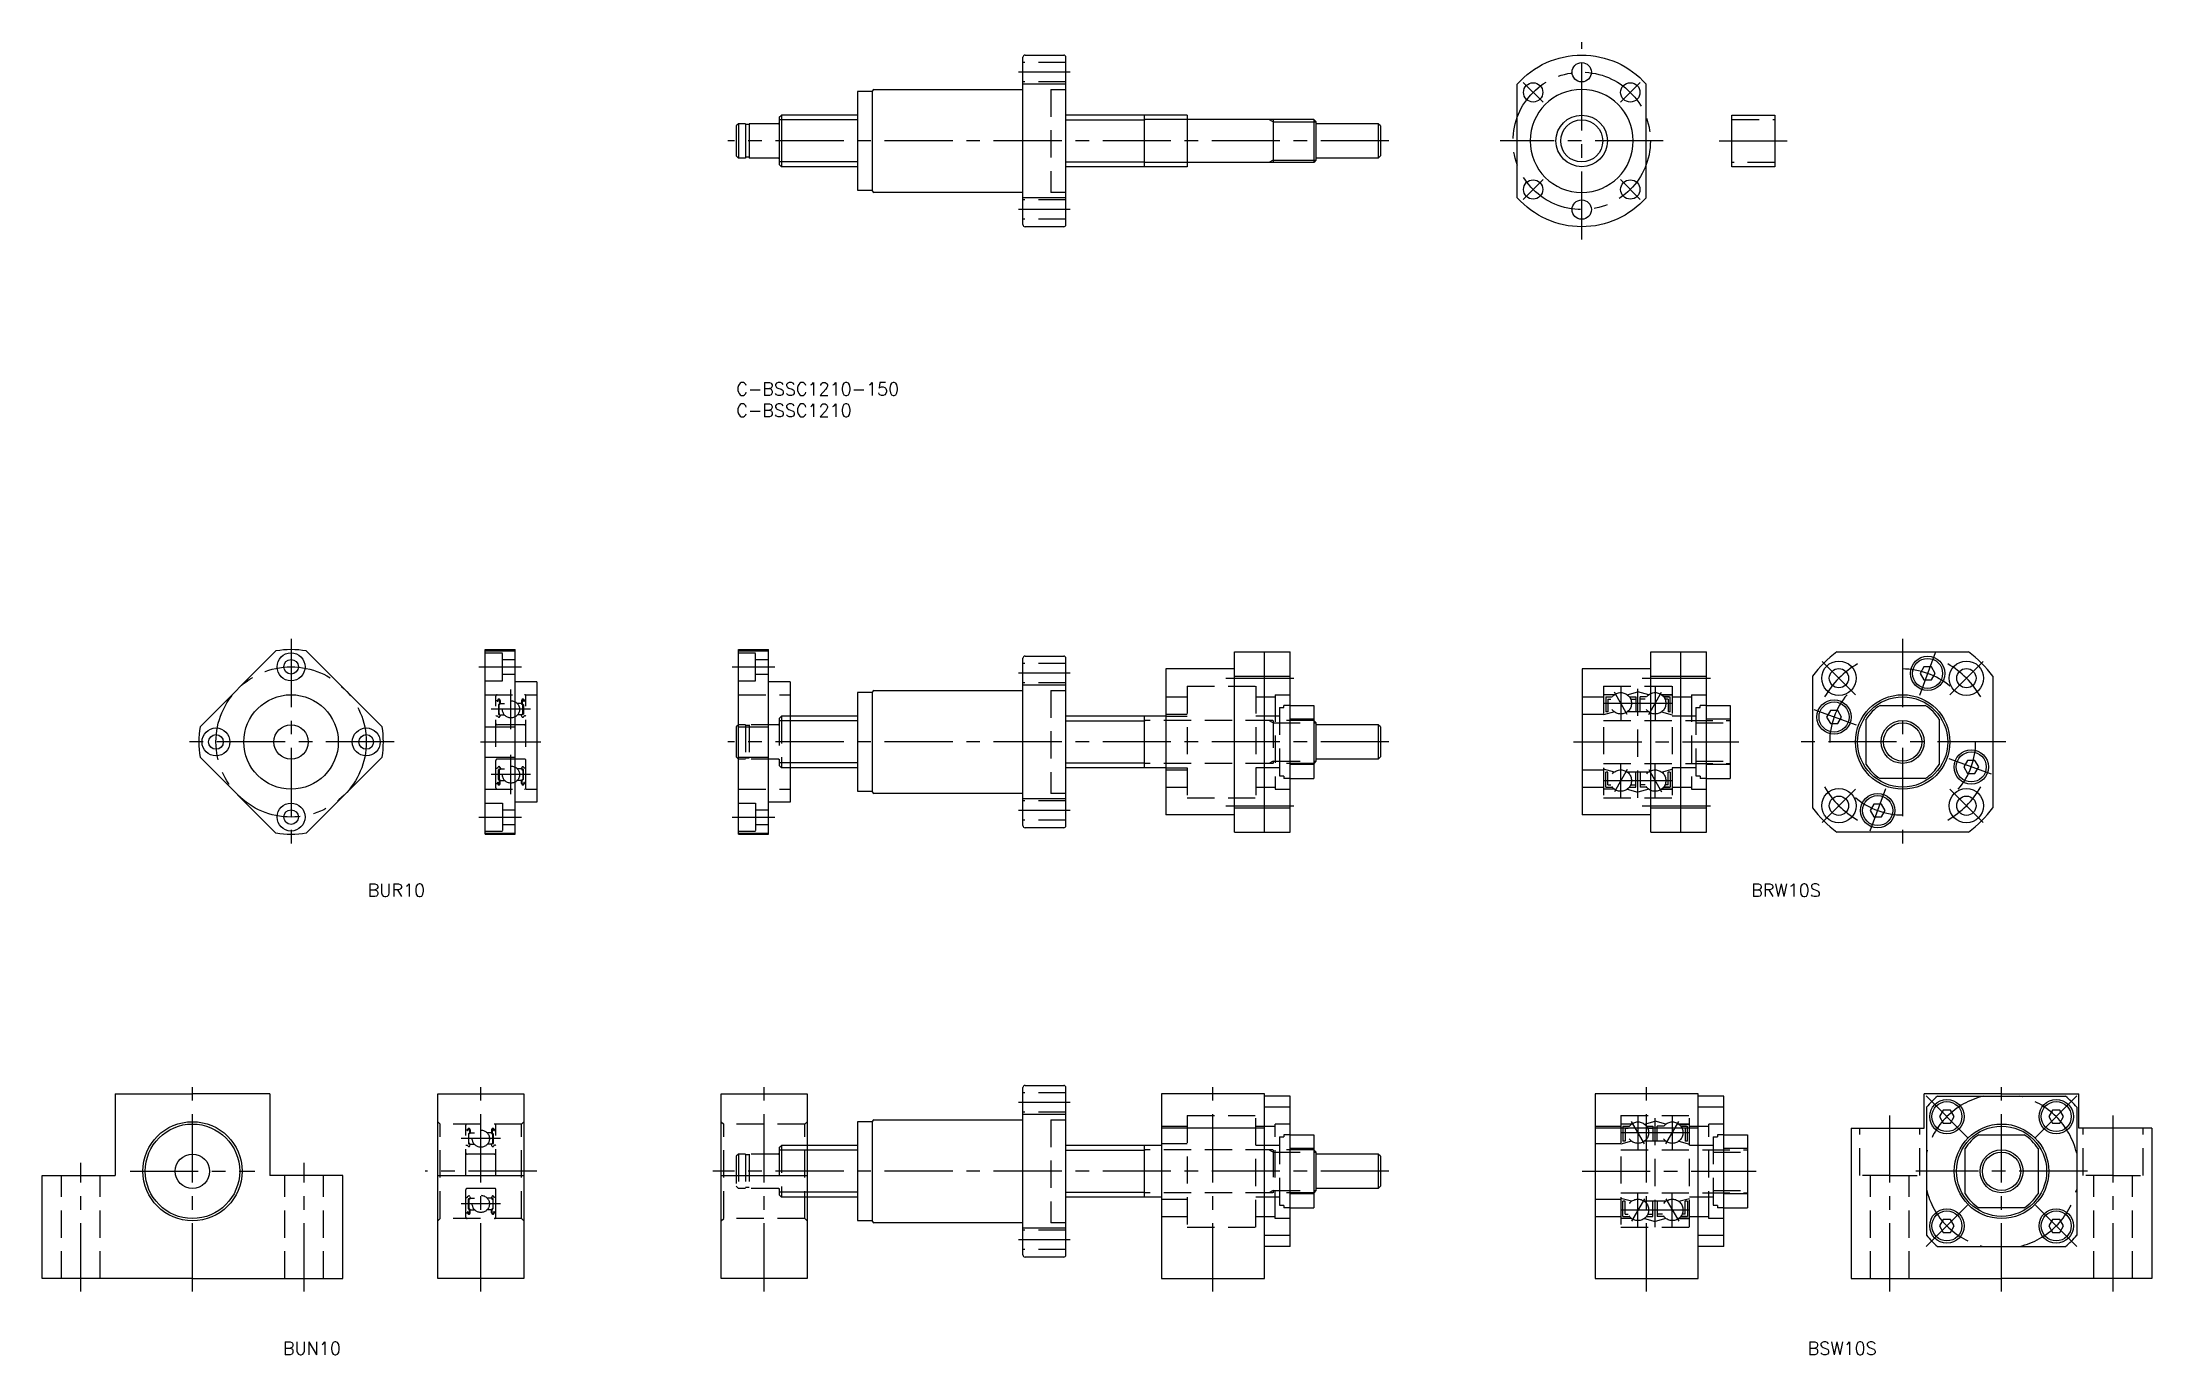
# Model space of a CAD drawing. Extents: x -162 to 330, y -226 to 79.
import ezdxf

# ---------------------------------------------------------------- set-up
doc = ezdxf.new("R2010")
doc.units = 0
doc.header["$LTSCALE"] = 0.5
for name, pattern in [('CENTER', [50.8, 31.75, -6.35, 6.35, -6.35]), ('DASHED', [19.05, 12.7, -6.35]), ('PHANTOM', [63.5, 31.75, -6.35, 6.35, -6.35, 6.35, -6.35])]:
    doc.linetypes.add(name, pattern=pattern)
doc.layers.get('0').update_dxf_attribs({"linetype": 'CONTINUOUS'})
doc.layers.add('CENTER', color=1, linetype='CENTER')
doc.styles.get("Standard").update_dxf_attribs({"font": 'txt.shx', "height": 3, "bigfont": 'bigfont.shx'})

# ---------------------------------------------------------------- blocks, each defined once
blk = doc.blocks.new('*U31')
at = {"color": 7, "linetype": 'CONTINUOUS'}
blk.add_text('C-BSSC1210-150', height=3, dxfattribs=at).set_placement((0, -3))
blk = doc.blocks.new('*U32')
at = {"color": 7, "linetype": 'CONTINUOUS'}
blk.add_text('C-BSSC1210', height=3, dxfattribs=at).set_placement((0, -8))
blk = doc.blocks.new('*U33')
at = {"color": 7, "linetype": 'CONTINUOUS'}
blk.add_text('BUR10', height=3, dxfattribs=at).set_placement((-85.85, -119.76))
blk = doc.blocks.new('*U34')
at = {"color": 7, "linetype": 'CONTINUOUS'}
blk.add_text('BUN10', height=3, dxfattribs=at).set_placement((-105.59, -226.49))
blk = doc.blocks.new('*U35')
at = {"color": 7, "linetype": 'CONTINUOUS'}
blk.add_text('BRW10S', height=3, dxfattribs=at).set_placement((236.38, -119.76))
blk = doc.blocks.new('*U36')
at = {"color": 7, "linetype": 'CONTINUOUS'}
blk.add_text('BSW10S', height=3, dxfattribs=at).set_placement((249.53, -226.49))

msp = doc.modelspace()

# ---------------------------------------------------------------- linework, layer by layer
at = {"color": 7, "linetype": 'CONTINUOUS'}
for p, q in [((66.75, 36.77), (66.75, 75.77)), ((67.25, 76.27), (76.25, 76.27)), ((76.75, 36.77), (76.75, 75.77)), ((76.75, 69.5), (66.75, 69.5)), ((181.9, 43.04), (181.9, 69.5)), ((211.9, 43.04), (211.9, 69.5)), ((31.75, 67.77), (28.25, 67.77)), ((28.25, 67.77), (28.25, 44.77)), ((31.75, 44.57), (31.75, 67.97)), ((32.05, 68.27), (66.75, 68.27)), ((0.5, 60.27), (0, 59.77)), ((0, 59.77), (0, 52.77)), ((0.5, 60.27), (0.5, 52.27)), ((2.1, 60.27), (0.5, 60.27)), ((2.1, 60.27), (2.1, 52.27)), ((3, 60.07), (2.1, 60.07)), ((3, 60.27), (3, 52.27)), ((9.8, 60.27), (3, 60.27)), ((10, 61.77), (10.5, 62.27)), ((10, 61.77), (10, 50.77)), ((10.5, 62.27), (10.5, 50.27)), ((28.25, 62.27), (10.5, 62.27)), ((95, 62.27), (76.75, 62.27)), ((95, 62.27), (95, 50.27)), ((134.5, 61.27), (95.2, 61.27)), ((125, 61.27), (125, 51.27)), ((134.5, 61.27), (134.5, 51.27)), ((135, 60.77), (134.5, 61.27)), ((135, 60.77), (135, 51.77)), ((149.5, 60.27), (135, 60.27)), ((149.5, 60.27), (149.5, 52.27)), ((150, 59.77), (149.5, 60.27)), ((150, 59.77), (150, 52.77)), ((231.9, 50.27), (231.9, 62.27)), ((231.9, 62.27), (241.9, 62.27)), ((241.9, 62.27), (241.9, 50.27)), ((0.5, 52.27), (0, 52.77)), ((2.1, 52.27), (0.5, 52.27)), ((3, 52.47), (2.1, 52.47)), ((9.8, 52.27), (3, 52.27)), ((10, 50.77), (10.5, 50.27)), ((28.25, 50.27), (10.5, 50.27)), ((95, 50.27), (76.75, 50.27)), ((134.5, 51.27), (95.2, 51.27)), ((135, 51.77), (134.5, 51.27)), ((149.5, 52.27), (135, 52.27)), ((150, 52.77), (149.5, 52.27)), ((241.9, 50.27), (231.9, 50.27)), ((28.25, 44.77), (31.75, 44.77)), ((66.75, 44.27), (32.05, 44.27)), ((76.75, 43.04), (66.75, 43.04)), ((76.25, 36.27), (67.25, 36.27)), ((-124.9, -80.19), (-107.24, -62.53)), ((-82.49, -80.19), (-100.16, -62.53)), ((-58.5, -105.23), (-58.5, -62.23)), ((-58.5, -62.23), (-51.5, -62.23)), ((-58.5, -62.53), (-51.5, -62.53)), ((-51.5, -105.23), (-51.5, -62.23)), ((0.5, -105.23), (0.5, -62.23)), ((0.5, -62.23), (7.5, -62.23)), ((0.5, -62.53), (7.5, -62.53)), ((7.5, -105.23), (7.5, -62.23)), ((67.25, -63.73), (76.25, -63.73)), ((116, -104.73), (116, -62.73)), ((116, -62.73), (129, -62.73)), ((123, -104.73), (123, -62.73)), ((129, -104.73), (129, -62.73)), ((213, -104.73), (213, -62.73)), ((213, -62.73), (226, -62.73)), ((220, -104.73), (220, -62.73)), ((226, -104.73), (226, -62.73)), ((256.32, -62.73), (286.98, -62.73)), ((66.75, -103.23), (66.75, -64.23)), ((76.75, -103.23), (76.75, -64.23)), ((116, -66.73), (100, -66.73)), ((100, -66.73), (100, -100.73)), ((116, -68.4), (129, -68.4)), ((213, -66.73), (197, -66.73)), ((197, -66.73), (197, -100.73)), ((213, -68.4), (226, -68.4)), ((250.65, -68.4), (250.65, -99.06)), ((292.65, -68.4), (292.65, -99.06)), ((-46.5, -69.73), (-51.5, -69.73)), ((-46.5, -69.73), (-46.5, -97.73)), ((12.5, -69.73), (7.5, -69.73)), ((12.5, -69.73), (12.5, -97.73)), ((31.75, -72.23), (28.25, -72.23)), ((28.25, -72.23), (28.25, -95.23)), ((31.75, -95.43), (31.75, -72.03)), ((32.05, -71.73), (66.75, -71.73)), ((76.75, -70.5), (66.75, -70.5)), ((28.25, -77.73), (12.5, -77.73)), ((100, -77.73), (76.75, -77.73)), ((95, -77.73), (95, -89.73)), ((129, -75.23), (134.5, -75.23)), ((134.5, -78.46), (129, -78.46)), ((134.5, -75.23), (134.5, -92.23)), ((226, -75.23), (231.5, -75.23)), ((231.5, -78.46), (226, -78.46)), ((231.5, -75.23), (231.5, -92.23)), ((263.15, -89), (263.15, -78.46)), ((266.38, -75.23), (276.92, -75.23)), ((280.15, -78.46), (280.15, -89)), ((-58.5, -80.19), (-51.5, -80.19)), ((0.5, -79.73), (0, -80.23)), ((0, -80.23), (0, -87.23)), ((0.5, -80.19), (7.5, -80.19)), ((135, -79.23), (134.5, -78.73)), ((135, -79.23), (135, -88.23)), ((149.5, -79.73), (135, -79.73)), ((149.5, -79.73), (149.5, -87.73)), ((150, -80.23), (149.5, -79.73)), ((150, -80.23), (150, -87.23)), ((-107.24, -104.94), (-124.9, -87.27)), ((-100.16, -104.94), (-82.49, -87.27)), ((-58.5, -87.27), (-51.5, -87.27)), ((0.5, -87.73), (0, -87.23)), ((0.5, -87.27), (7.5, -87.27)), ((135, -88.23), (134.5, -88.73)), ((149.5, -87.73), (135, -87.73)), ((150, -87.23), (149.5, -87.73)), ((28.25, -89.73), (12.5, -89.73)), ((100, -89.73), (76.75, -89.73)), ((134.5, -89), (129, -89)), ((129, -92.23), (134.5, -92.23)), ((231.5, -89), (226, -89)), ((226, -92.23), (231.5, -92.23)), ((276.92, -92.23), (266.38, -92.23)), ((-46.5, -97.73), (-51.5, -97.73)), ((12.5, -97.73), (7.5, -97.73)), ((28.25, -95.23), (31.75, -95.23)), ((66.75, -95.73), (32.05, -95.73)), ((76.75, -96.96), (66.75, -96.96)), ((116, -100.73), (100, -100.73)), ((116, -99.06), (129, -99.06)), ((213, -100.73), (197, -100.73)), ((213, -99.06), (226, -99.06)), ((-58.5, -104.94), (-51.5, -104.94)), ((-58.5, -105.23), (-51.5, -105.23)), ((0.5, -104.94), (7.5, -104.94)), ((0.5, -105.23), (7.5, -105.23)), ((76.25, -103.73), (67.25, -103.73)), ((116, -104.73), (129, -104.73)), ((213, -104.73), (226, -104.73)), ((286.98, -104.73), (256.32, -104.73)), ((-144.67, -165.73), (-126.67, -165.73)), ((-144.67, -165.73), (-144.67, -184.73)), ((-108.67, -165.73), (-126.67, -165.73)), ((-108.67, -165.73), (-108.67, -184.73)), ((-69.5, -208.73), (-69.5, -165.73)), ((-69.5, -165.73), (-49.5, -165.73)), ((-49.5, -165.73), (-49.5, -208.73)), ((-3.5, -208.73), (-3.5, -165.73)), ((-3.5, -165.73), (16.5, -165.73)), ((16.5, -165.73), (16.5, -208.73)), ((66.75, -203.23), (66.75, -164.23)), ((67.25, -163.73), (76.25, -163.73)), ((76.75, -203.23), (76.75, -164.23)), ((99, -165.73), (99, -208.73)), ((123, -165.73), (99, -165.73)), ((123, -208.73), (123, -165.73)), ((129, -166.23), (123, -166.23)), ((129, -201.23), (129, -166.23)), ((200, -165.73), (200, -208.73)), ((224, -165.73), (200, -165.73)), ((224, -208.73), (224, -165.73)), ((230, -166.23), (224, -166.23)), ((230, -201.23), (230, -166.23)), ((294.68, -165.73), (276.68, -165.73)), ((276.68, -173.73), (276.68, -165.73)), ((279.75, -166.23), (309.6, -166.23)), ((294.68, -165.73), (312.68, -165.73)), ((312.68, -173.73), (312.68, -165.73)), ((32.05, -171.73), (66.75, -171.73)), ((76.75, -170.5), (66.75, -170.5)), ((129, -168.81), (123, -168.81)), ((230, -168.81), (224, -168.81)), ((277.18, -168.81), (277.18, -198.66)), ((312.18, -168.81), (312.18, -198.66)), ((31.75, -172.23), (28.25, -172.23)), ((28.25, -172.23), (28.25, -195.23)), ((31.75, -195.43), (31.75, -172.03)), ((123, -173.73), (99, -173.73)), ((129, -175.23), (134.5, -175.23)), ((134.5, -175.23), (134.5, -192.23)), ((224, -173.73), (200, -173.73)), ((230, -175.23), (235.5, -175.23)), ((235.5, -175.23), (235.5, -192.23)), ((259.68, -173.73), (259.68, -208.73)), ((259.68, -173.73), (276.68, -173.73)), ((289.41, -175.23), (299.95, -175.23)), ((329.68, -173.73), (312.68, -173.73)), ((329.68, -173.73), (329.68, -208.73)), ((28.25, -177.73), (16.5, -177.73)), ((99, -177.73), (76.75, -177.73)), ((95, -177.73), (95, -189.73)), ((134.5, -178.46), (129, -178.46)), ((135, -179.23), (134.5, -178.73)), ((135, -179.23), (135, -188.23)), ((149.5, -179.73), (135, -179.73)), ((149.5, -179.73), (149.5, -187.73)), ((150, -180.23), (149.5, -179.73)), ((150, -180.23), (150, -187.23)), ((235.5, -178.46), (230, -178.46)), ((286.18, -189), (286.18, -178.46)), ((303.18, -178.46), (303.18, -189)), ((-161.67, -208.73), (-161.67, -184.73)), ((-91.67, -208.73), (-91.67, -184.73)), ((-69.5, -184.73), (-49.5, -184.73)), ((-3.5, -184.73), (16.5, -184.73)), ((28.25, -189.73), (16.5, -189.73)), ((99, -189.73), (76.75, -189.73)), ((134.5, -189), (129, -189)), ((135, -188.23), (134.5, -188.73)), ((149.5, -187.73), (135, -187.73)), ((150, -187.23), (149.5, -187.73)), ((235.5, -189), (230, -189)), ((28.25, -195.23), (31.75, -195.23)), ((66.75, -195.73), (32.05, -195.73)), ((129, -192.23), (134.5, -192.23)), ((230, -192.23), (235.5, -192.23)), ((299.95, -192.23), (289.41, -192.23)), ((76.75, -196.96), (66.75, -196.96)), ((129, -198.66), (123, -198.66)), ((129, -201.23), (123, -201.23)), ((230, -198.66), (224, -198.66)), ((230, -201.23), (224, -201.23)), ((279.75, -201.23), (309.6, -201.23)), ((76.25, -203.73), (67.25, -203.73)), ((-126.67, -208.73), (-161.67, -208.73)), ((-126.67, -208.73), (-91.67, -208.73)), ((-49.5, -208.73), (-69.5, -208.73)), ((16.5, -208.73), (-3.5, -208.73)), ((99, -208.73), (123, -208.73)), ((200, -208.73), (224, -208.73)), ((259.68, -208.73), (294.68, -208.73)), ((329.68, -208.73), (294.68, -208.73))]:
    msp.add_line(p, q, dxfattribs=at)
at = {"color": 3, "linetype": 'DASHED'}
for p, q in [((76.75, 74.52), (66.75, 74.52)), ((76.75, 70.02), (66.75, 70.02)), ((73.25, 68.27), (73.25, 44.27)), ((73.25, 68.27), (76.75, 68.27)), ((231.9, 61.27), (241.9, 61.27)), ((241.9, 51.27), (231.9, 51.27)), ((76.75, 44.27), (73.25, 44.27)), ((76.75, 42.52), (66.75, 42.52)), ((76.75, 38.02), (66.75, 38.02)), ((-58.5, -62.98), (-54.5, -62.98)), ((-54.5, -69.48), (-54.5, -62.98)), ((0.5, -62.98), (4.5, -62.98)), ((4.5, -69.48), (4.5, -62.98)), ((-54.5, -64.53), (-51.5, -64.53)), ((-54.5, -67.93), (-51.5, -67.93)), ((4.5, -64.53), (7.5, -64.53)), ((4.5, -67.93), (7.5, -67.93)), ((76.75, -65.48), (66.75, -65.48)), ((-58.5, -69.48), (-54.5, -69.48)), ((-58.5, -72.73), (-46.5, -72.73)), ((-56, -94.43), (-56, -73.03)), ((-49, -94.43), (-49, -73.03)), ((0.5, -69.48), (4.5, -69.48)), ((0.5, -72.73), (12.5, -72.73)), ((76.75, -69.98), (66.75, -69.98)), ((73.25, -71.73), (73.25, -95.73)), ((73.25, -71.73), (76.75, -71.73)), ((100, -73.23), (105, -73.23)), ((105, -70.73), (121, -70.73)), ((105, -70.73), (105, -96.73)), ((121, -70.73), (121, -96.73)), ((121, -73.23), (125.5, -73.23)), ((125.5, -72.73), (129, -72.73)), ((125.5, -72.73), (125.5, -94.73)), ((197, -73.23), (202, -73.23)), ((202, -70.73), (218, -70.73)), ((202, -70.73), (202, -96.73)), ((204.5, -72.73), (202, -72.73)), ((202.5, -73.23), (202.5, -76.73)), ((202.5, -73.23), (204, -73.23)), ((207.5, -72.73), (210, -72.06)), ((208, -73.23), (209.5, -73.23)), ((209.5, -73.23), (209.5, -76.73)), ((210, -96.73), (210, -70.73)), ((212.5, -72.73), (210, -72.06)), ((212, -73.23), (210.5, -73.23)), ((210.5, -76.73), (210.5, -73.23)), ((215.5, -72.73), (218, -72.73)), ((218, -72.73), (215.5, -72.73)), ((218, -72.73), (215.5, -72.73)), ((217.3, -72.73), (216, -72.73)), ((216, -73.23), (217.5, -73.23)), ((217.3, -73.23), (216, -73.23)), ((217.5, -76.73), (217.5, -73.23)), ((218, -70.73), (218, -96.73)), ((218, -73.23), (222.5, -73.23)), ((222.5, -72.73), (226, -72.73)), ((222.5, -72.73), (222.5, -94.73)), ((-56, -73.98), (-55.9, -74.08)), ((-56, -77.73), (-55.9, -77.63)), ((-55.9, -74.08), (-55.67, -74.08)), ((-55.9, -77.63), (-55.67, -77.63)), ((-55.67, -74.08), (-55.56, -73.9)), ((-55.67, -77.63), (-55.45, -77.89)), ((-55.62, -74.26), (-55.5, -74.33)), ((-55.55, -74.15), (-55.44, -73.96)), ((-55.44, -74.21), (-55.55, -74.15)), ((-55.5, -74.33), (-55.44, -74.21)), ((-55.13, -74.78), (-55.4, -75.05)), ((-55.4, -75.05), (-55.4, -77.23)), ((-55, -74.84), (-55.27, -75.1)), ((-55.27, -77.23), (-55.27, -75.1)), ((-55.07, -77.23), (-55.27, -77.23)), ((-55.27, -77.37), (-55.07, -77.37)), ((-55.13, -74.05), (-55.13, -74.78)), ((-55.07, -77.37), (-55.07, -77.23)), ((-55.07, -77.81), (-54.96, -77.53)), ((-55, -74.05), (-55, -74.84)), ((-55, -74.68), (-54.9, -74.78)), ((-54.96, -77.53), (-54.86, -77.43)), ((-54.9, -74.78), (-53.98, -74.78)), ((-54.86, -77.43), (-54.02, -77.43)), ((-50.1, -74.78), (-51.02, -74.78)), ((-50.14, -77.43), (-50.98, -77.43)), ((-50.04, -77.53), (-50.14, -77.43)), ((-50, -74.68), (-50.1, -74.78)), ((-49.93, -77.81), (-50.04, -77.53)), ((-50, -74.05), (-50, -74.84)), ((-50, -74.84), (-49.73, -75.1)), ((-49.93, -77.23), (-49.73, -77.23)), ((-49.93, -77.37), (-49.93, -77.23)), ((-49.73, -77.37), (-49.93, -77.37)), ((-49.87, -74.05), (-49.87, -74.78)), ((-49.87, -74.78), (-49.6, -75.05)), ((-49.73, -77.23), (-49.73, -75.1)), ((-49.6, -75.05), (-49.6, -77.23)), ((-49.45, -74.15), (-49.56, -73.96)), ((-49.56, -74.21), (-49.45, -74.15)), ((-49.5, -74.33), (-49.56, -74.21)), ((-49.33, -77.63), (-49.55, -77.89)), ((-49.38, -74.26), (-49.5, -74.33)), ((-49.33, -74.08), (-49.44, -73.9)), ((-49.1, -74.08), (-49.33, -74.08)), ((-49.1, -77.63), (-49.33, -77.63)), ((-49, -73.98), (-49.1, -74.08)), ((-49, -77.73), (-49.1, -77.63)), ((10, -78.23), (10.5, -77.73)), ((10, -78.23), (10, -89.23)), ((10.5, -77.73), (10.5, -89.73)), ((12.5, -77.73), (10.5, -77.73)), ((100, -77.23), (105, -77.23)), ((100, -77.73), (105, -77.73)), ((126.5, -77.73), (121, -77.73)), ((126.5, -75.73), (126.5, -91.73)), ((126.5, -75.73), (127.5, -75.73)), ((129, -75.23), (127.5, -75.23)), ((127.5, -75.73), (127.5, -75.23)), ((197, -77.23), (202, -77.23)), ((204.5, -76.73), (202, -77.4)), ((203, -76.73), (202.5, -76.73)), ((203, -73.73), (203, -76.73)), ((203, -73.73), (203.71, -73.73)), ((212.5, -76.73), (207.5, -76.73)), ((208.29, -73.73), (209.5, -73.73)), ((211.71, -73.73), (210.5, -73.73)), ((215.5, -76.73), (218, -77.4)), ((217, -73.73), (216.29, -73.73)), ((217, -73.73), (217, -76.73)), ((217.5, -76.73), (217, -76.73)), ((223.5, -77.73), (218, -77.73)), ((223.5, -75.73), (223.5, -91.73)), ((223.5, -75.73), (224.5, -75.73)), ((226, -75.23), (224.5, -75.23)), ((224.5, -75.73), (224.5, -75.23)), ((-49.3, -79.73), (-55.7, -79.73)), ((2.1, -79.73), (0.5, -79.73)), ((2.1, -79.73), (2.1, -87.73)), ((3, -79.93), (2.1, -79.93)), ((3, -79.73), (3, -87.73)), ((9.8, -79.73), (3, -79.73)), ((12.5, -78.83), (10, -78.83)), ((134.5, -78.73), (95.2, -78.73)), ((125, -79.27), (124.06, -78.73)), ((125, -78.73), (125, -88.73)), ((125, -79.27), (134.5, -79.27)), ((202, -78.73), (231.5, -78.73)), ((223.5, -79.27), (231.5, -79.27)), ((-49.3, -87.73), (-55.7, -87.73)), ((2.1, -87.73), (0.5, -87.73)), ((3, -87.53), (2.1, -87.53)), ((9.8, -87.73), (3, -87.73)), ((125, -88.19), (124.06, -88.73)), ((125, -88.19), (134.5, -88.19)), ((223.5, -88.19), (231.5, -88.19)), ((-56, -89.73), (-55.9, -89.83)), ((-55.9, -89.83), (-55.67, -89.83)), ((-55.67, -89.83), (-55.45, -89.57)), ((-55.62, -93.2), (-55.5, -93.13)), ((-55.44, -93.25), (-55.55, -93.31)), ((-55.55, -93.31), (-55.44, -93.5)), ((-55.5, -93.13), (-55.44, -93.25)), ((-55.4, -92.41), (-55.4, -90.23)), ((-55.13, -92.68), (-55.4, -92.41)), ((-55.27, -90.1), (-55.07, -90.1)), ((-55.27, -90.23), (-55.27, -92.36)), ((-55.07, -90.23), (-55.27, -90.23)), ((-55, -92.63), (-55.27, -92.36)), ((-55.13, -93.42), (-55.13, -92.68)), ((-55.07, -89.65), (-54.96, -89.94)), ((-55.07, -90.1), (-55.07, -90.23)), ((-55, -93.42), (-55, -92.63)), ((-55, -92.78), (-54.9, -92.68)), ((-54.96, -89.94), (-54.86, -90.03)), ((-54.9, -92.68), (-53.98, -92.68)), ((-54.86, -90.03), (-54.02, -90.03)), ((-50.1, -92.68), (-51.02, -92.68)), ((-50.14, -90.03), (-50.98, -90.03)), ((-50.04, -89.94), (-50.14, -90.03)), ((-50, -92.78), (-50.1, -92.68)), ((-49.93, -89.65), (-50.04, -89.94)), ((-50, -92.63), (-49.73, -92.36)), ((-50, -93.42), (-50, -92.63)), ((-49.73, -90.1), (-49.93, -90.1)), ((-49.93, -90.1), (-49.93, -90.23)), ((-49.93, -90.23), (-49.73, -90.23)), ((-49.87, -92.68), (-49.6, -92.41)), ((-49.87, -93.42), (-49.87, -92.68)), ((-49.73, -90.23), (-49.73, -92.36)), ((-49.6, -92.41), (-49.6, -90.23)), ((-49.5, -93.13), (-49.56, -93.25)), ((-49.56, -93.25), (-49.45, -93.31)), ((-49.45, -93.31), (-49.56, -93.5)), ((-49.33, -89.83), (-49.55, -89.57)), ((-49.38, -93.2), (-49.5, -93.13)), ((-49.1, -89.83), (-49.33, -89.83)), ((-49, -89.73), (-49.1, -89.83)), ((12.5, -88.63), (10, -88.63)), ((10, -89.23), (10.5, -89.73)), ((12.5, -89.73), (10.5, -89.73)), ((134.5, -88.73), (95.2, -88.73)), ((100, -89.73), (105, -89.73)), ((100, -90.23), (105, -90.23)), ((126.5, -89.73), (121, -89.73)), ((127.5, -91.73), (126.5, -91.73)), ((127.5, -91.73), (127.5, -92.23)), ((129, -92.23), (127.5, -92.23)), ((197, -90.23), (202, -90.23)), ((202, -88.73), (231.5, -88.73)), ((204.5, -90.73), (202, -90.06)), ((202.5, -94.23), (202.5, -90.73)), ((203, -90.73), (202.5, -90.73)), ((203, -93.73), (203, -90.73)), ((212.5, -90.73), (207.5, -90.73)), ((209.5, -94.23), (209.5, -90.73)), ((210.5, -90.73), (210.5, -94.23)), ((215.5, -90.73), (218, -90.06)), ((217, -93.73), (217, -90.73)), ((217.5, -90.73), (217, -90.73)), ((217.5, -90.73), (217.5, -94.23)), ((223.5, -89.73), (218, -89.73)), ((224.5, -91.73), (223.5, -91.73)), ((224.5, -91.73), (224.5, -92.23)), ((226, -92.23), (224.5, -92.23)), ((-58.5, -94.73), (-46.5, -94.73)), ((-58.5, -97.98), (-54.5, -97.98)), ((-56, -93.48), (-55.9, -93.38)), ((-55.9, -93.38), (-55.67, -93.38)), ((-55.67, -93.38), (-55.56, -93.57)), ((-54.5, -97.98), (-54.5, -104.48)), ((-49.33, -93.38), (-49.44, -93.57)), ((-49.1, -93.38), (-49.33, -93.38)), ((-49, -93.48), (-49.1, -93.38)), ((0.5, -94.73), (12.5, -94.73)), ((0.5, -97.98), (4.5, -97.98)), ((4.5, -97.98), (4.5, -104.48)), ((76.75, -97.48), (66.75, -97.48)), ((76.75, -95.73), (73.25, -95.73)), ((100, -94.23), (105, -94.23)), ((105, -96.73), (121, -96.73)), ((121, -94.23), (125.5, -94.23)), ((125.5, -94.73), (129, -94.73)), ((197, -94.23), (202, -94.23)), ((204.5, -94.73), (202, -94.73)), ((202, -96.73), (218, -96.73)), ((202.5, -94.23), (204, -94.23)), ((203, -93.73), (203.71, -93.73)), ((207.5, -94.73), (210, -95.4)), ((208, -94.23), (209.5, -94.23)), ((208.29, -93.73), (209.5, -93.73)), ((212.5, -94.73), (210, -95.4)), ((211.71, -93.73), (210.5, -93.73)), ((212, -94.23), (210.5, -94.23)), ((215.5, -94.73), (218, -94.73)), ((218, -94.73), (215.5, -94.73)), ((218, -94.73), (215.5, -94.73)), ((216, -94.23), (217.5, -94.23)), ((217.3, -94.23), (216, -94.23)), ((217.3, -94.73), (216, -94.73)), ((217, -93.73), (216.29, -93.73)), ((218, -94.23), (222.5, -94.23)), ((222.5, -94.73), (226, -94.73)), ((-54.5, -99.53), (-51.5, -99.53)), ((-54.5, -102.93), (-51.5, -102.93)), ((4.5, -99.53), (7.5, -99.53)), ((4.5, -102.93), (7.5, -102.93)), ((76.75, -101.98), (66.75, -101.98)), ((-58.5, -104.48), (-54.5, -104.48)), ((0.5, -104.48), (4.5, -104.48)), ((76.75, -165.48), (66.75, -165.48)), ((76.75, -169.98), (66.75, -169.98)), ((73.25, -171.73), (73.25, -195.73)), ((73.25, -171.73), (76.75, -171.73)), ((105, -170.73), (105, -196.73)), ((105, -170.73), (121, -170.73)), ((121, -196.73), (121, -170.73)), ((206, -170.73), (206, -196.73)), ((206, -170.73), (222, -170.73)), ((214, -196.73), (214, -170.73)), ((222, -196.73), (222, -170.73)), ((-69.5, -172.18), (-68.95, -172.73)), ((-68.95, -194.73), (-68.95, -172.73)), ((-50.05, -172.73), (-68.95, -172.73)), ((-63, -194.43), (-63, -173.03)), ((-63, -173.98), (-62.9, -174.08)), ((-62.9, -174.08), (-62.67, -174.08)), ((-62.67, -174.08), (-62.56, -173.9)), ((-62.62, -174.26), (-62.5, -174.33)), ((-62.55, -174.15), (-62.44, -173.96)), ((-62.44, -174.21), (-62.55, -174.15)), ((-62.5, -174.33), (-62.44, -174.21)), ((-62.13, -174.78), (-62.4, -175.05)), ((-62.4, -175.05), (-62.4, -177.23)), ((-62, -174.84), (-62.27, -175.1)), ((-62.27, -177.23), (-62.27, -175.1)), ((-62.13, -174.05), (-62.13, -174.78)), ((-62, -174.05), (-62, -174.84)), ((-62, -174.68), (-61.9, -174.78)), ((-61.9, -174.78), (-60.98, -174.78)), ((-57.1, -174.78), (-58.02, -174.78)), ((-57, -174.68), (-57.1, -174.78)), ((-57, -174.05), (-57, -174.84)), ((-57, -174.84), (-56.73, -175.1)), ((-56.87, -174.05), (-56.87, -174.78)), ((-56.87, -174.78), (-56.6, -175.05)), ((-56.73, -177.23), (-56.73, -175.1)), ((-56.6, -175.05), (-56.6, -177.23)), ((-56.45, -174.15), (-56.56, -173.96)), ((-56.56, -174.21), (-56.45, -174.15)), ((-56.5, -174.33), (-56.56, -174.21)), ((-56.38, -174.26), (-56.5, -174.33)), ((-56.33, -174.08), (-56.44, -173.9)), ((-56.1, -174.08), (-56.33, -174.08)), ((-56, -173.98), (-56.1, -174.08)), ((-56, -194.43), (-56, -173.03)), ((-49.5, -172.18), (-50.05, -172.73)), ((-50.05, -194.73), (-50.05, -172.73)), ((-3.5, -172.18), (-2.95, -172.73)), ((-2.95, -194.73), (-2.95, -172.73)), ((15.95, -172.73), (-2.95, -172.73)), ((16.5, -172.18), (15.95, -172.73)), ((15.95, -194.73), (15.95, -172.73)), ((99, -173.23), (105, -173.23)), ((121, -173.23), (125.5, -173.23)), ((125.5, -194.73), (125.5, -172.73)), ((129, -172.73), (125.5, -172.73)), ((126.5, -175.73), (126.5, -191.73)), ((126.5, -175.73), (127.5, -175.73)), ((127.5, -175.23), (127.5, -175.73)), ((129, -175.23), (127.5, -175.23)), ((200, -173.23), (206, -173.23)), ((208.5, -172.73), (206, -172.73)), ((208.5, -176.73), (206, -177.4)), ((206.5, -173.23), (206.5, -176.73)), ((206.5, -173.23), (208, -173.23)), ((207, -176.73), (206.5, -176.73)), ((207, -173.73), (207, -176.73)), ((207, -173.73), (207.71, -173.73)), ((211.5, -172.73), (214, -172.06)), ((216.5, -176.73), (211.5, -176.73)), ((212, -173.23), (213.5, -173.23)), ((212.29, -173.73), (213.5, -173.73)), ((213.5, -173.23), (213.5, -176.73)), ((216.5, -172.73), (214, -172.06)), ((216, -173.23), (214.5, -173.23)), ((214.5, -176.73), (214.5, -173.23)), ((215.71, -173.73), (214.5, -173.73)), ((219.5, -172.73), (222, -172.73)), ((222, -172.73), (219.5, -172.73)), ((222, -172.73), (219.5, -172.73)), ((219.5, -176.73), (222, -177.4)), ((221.3, -172.73), (220, -172.73)), ((220, -173.23), (221.5, -173.23)), ((221.3, -173.23), (220, -173.23)), ((221, -173.73), (220.29, -173.73)), ((221, -173.73), (221, -176.73)), ((221.5, -176.73), (221, -176.73)), ((221.5, -176.73), (221.5, -173.23)), ((222, -173.23), (226.5, -173.23)), ((226.5, -194.73), (226.5, -172.73)), ((230, -172.73), (226.5, -172.73)), ((227.5, -175.73), (227.5, -191.73)), ((227.5, -175.73), (228.5, -175.73)), ((228.5, -175.23), (228.5, -175.73)), ((230, -175.23), (228.5, -175.23)), ((261.68, -184.73), (261.68, -173.73)), ((275.68, -184.73), (275.68, -173.73)), ((313.68, -184.73), (313.68, -173.73)), ((327.68, -184.73), (327.68, -173.73)), ((-63, -177.73), (-62.9, -177.63)), ((-62.9, -177.63), (-62.67, -177.63)), ((-56.3, -179.73), (-62.7, -179.73)), ((-62.67, -177.63), (-62.45, -177.89)), ((-62.07, -177.23), (-62.27, -177.23)), ((-62.27, -177.37), (-62.07, -177.37)), ((-62.07, -177.37), (-62.07, -177.23)), ((-62.07, -177.81), (-61.96, -177.53)), ((-61.96, -177.53), (-61.86, -177.43)), ((-61.86, -177.43), (-61.02, -177.43)), ((-57.14, -177.43), (-57.98, -177.43)), ((-57.04, -177.53), (-57.14, -177.43)), ((-56.93, -177.81), (-57.04, -177.53)), ((-56.93, -177.23), (-56.73, -177.23)), ((-56.93, -177.37), (-56.93, -177.23)), ((-56.73, -177.37), (-56.93, -177.37)), ((-56.33, -177.63), (-56.55, -177.89)), ((-56.1, -177.63), (-56.33, -177.63)), ((-56, -177.73), (-56.1, -177.63)), ((0.5, -179.73), (0, -180.23)), ((0, -180.23), (0, -187.23)), ((0.5, -179.73), (0.5, -187.73)), ((2.1, -179.73), (0.5, -179.73)), ((2.1, -179.73), (2.1, -187.73)), ((3, -179.93), (2.1, -179.93)), ((3, -179.73), (3, -187.73)), ((9.8, -179.73), (3, -179.73)), ((10, -178.23), (10.5, -177.73)), ((10, -178.23), (10, -189.23)), ((16.5, -178.83), (10, -178.83)), ((10.5, -177.73), (10.5, -189.73)), ((16.5, -177.73), (10.5, -177.73)), ((134.5, -178.73), (95.2, -178.73)), ((99, -177.23), (105, -177.23)), ((126.5, -177.73), (121, -177.73)), ((125, -179.27), (124.06, -178.73)), ((125, -178.73), (125, -188.73)), ((125, -179.27), (134.5, -179.27)), ((200, -177.23), (206, -177.23)), ((206, -178.73), (235.5, -178.73)), ((227.5, -177.73), (222, -177.73)), ((227.5, -179.27), (235.5, -179.27)), ((-157.17, -208.73), (-157.17, -184.73)), ((-148.17, -208.73), (-148.17, -184.73)), ((-105.17, -208.73), (-105.17, -184.73)), ((-96.17, -208.73), (-96.17, -184.73)), ((268.68, -184.73), (261.68, -184.73)), ((264.18, -208.73), (264.18, -184.73)), ((268.68, -184.73), (275.68, -184.73)), ((273.18, -208.73), (273.18, -184.73)), ((320.68, -184.73), (313.68, -184.73)), ((316.18, -208.73), (316.18, -184.73)), ((320.68, -184.73), (327.68, -184.73)), ((325.18, -208.73), (325.18, -184.73)), ((-63, -189.73), (-62.9, -189.83)), ((-62.9, -189.83), (-62.67, -189.83)), ((-56.3, -187.73), (-62.7, -187.73)), ((-62.67, -189.83), (-62.45, -189.57)), ((-62.4, -192.41), (-62.4, -190.23)), ((-62.27, -190.1), (-62.07, -190.1)), ((-62.27, -190.23), (-62.27, -192.36)), ((-62.07, -190.23), (-62.27, -190.23)), ((-62.07, -189.65), (-61.96, -189.94)), ((-62.07, -190.1), (-62.07, -190.23)), ((-61.96, -189.94), (-61.86, -190.03)), ((-61.86, -190.03), (-61.02, -190.03)), ((-57.14, -190.03), (-57.98, -190.03)), ((-57.04, -189.94), (-57.14, -190.03)), ((-56.93, -189.65), (-57.04, -189.94)), ((-56.73, -190.1), (-56.93, -190.1)), ((-56.93, -190.1), (-56.93, -190.23)), ((-56.93, -190.23), (-56.73, -190.23)), ((-56.73, -190.23), (-56.73, -192.36)), ((-56.6, -192.41), (-56.6, -190.23)), ((-56.33, -189.83), (-56.55, -189.57)), ((-56.1, -189.83), (-56.33, -189.83)), ((-56, -189.73), (-56.1, -189.83)), ((0.5, -187.73), (0, -187.23)), ((2.1, -187.73), (0.5, -187.73)), ((3, -187.53), (2.1, -187.53)), ((9.8, -187.73), (3, -187.73)), ((16.5, -188.63), (10, -188.63)), ((10, -189.23), (10.5, -189.73)), ((16.5, -189.73), (10.5, -189.73)), ((134.5, -188.73), (95.2, -188.73)), ((99, -190.23), (105, -190.23)), ((126.5, -189.73), (121, -189.73)), ((125, -188.19), (124.06, -188.73)), ((125, -188.19), (134.5, -188.19)), ((200, -190.23), (206, -190.23)), ((206, -188.73), (235.5, -188.73)), ((208.5, -190.73), (206, -190.06)), ((206.5, -194.23), (206.5, -190.73)), ((207, -190.73), (206.5, -190.73)), ((207, -193.73), (207, -190.73)), ((216.5, -190.73), (211.5, -190.73)), ((213.5, -194.23), (213.5, -190.73)), ((214.5, -190.73), (214.5, -194.23)), ((219.5, -190.73), (222, -190.06)), ((221, -193.73), (221, -190.73)), ((221.5, -190.73), (221, -190.73)), ((221.5, -190.73), (221.5, -194.23)), ((227.5, -189.73), (222, -189.73)), ((227.5, -188.19), (235.5, -188.19)), ((-69.5, -195.28), (-68.95, -194.73)), ((-50.05, -194.73), (-68.95, -194.73)), ((-63, -193.48), (-62.9, -193.38)), ((-62.9, -193.38), (-62.67, -193.38)), ((-62.67, -193.38), (-62.56, -193.57)), ((-62.62, -193.2), (-62.5, -193.13)), ((-62.44, -193.25), (-62.55, -193.31)), ((-62.55, -193.31), (-62.44, -193.5)), ((-62.5, -193.13), (-62.44, -193.25)), ((-62.13, -192.68), (-62.4, -192.41)), ((-62, -192.63), (-62.27, -192.36)), ((-62.13, -193.42), (-62.13, -192.68)), ((-62, -193.42), (-62, -192.63)), ((-62, -192.78), (-61.9, -192.68)), ((-61.9, -192.68), (-60.98, -192.68)), ((-57.1, -192.68), (-58.02, -192.68)), ((-57, -192.78), (-57.1, -192.68)), ((-57, -192.63), (-56.73, -192.36)), ((-57, -193.42), (-57, -192.63)), ((-56.87, -192.68), (-56.6, -192.41)), ((-56.87, -193.42), (-56.87, -192.68)), ((-56.5, -193.13), (-56.56, -193.25)), ((-56.56, -193.25), (-56.45, -193.31)), ((-56.45, -193.31), (-56.56, -193.5)), ((-56.38, -193.2), (-56.5, -193.13)), ((-56.33, -193.38), (-56.44, -193.57)), ((-56.1, -193.38), (-56.33, -193.38)), ((-56, -193.48), (-56.1, -193.38)), ((-49.5, -195.28), (-50.05, -194.73)), ((-3.5, -195.28), (-2.95, -194.73)), ((15.95, -194.73), (-2.95, -194.73)), ((16.5, -195.28), (15.95, -194.73)), ((76.75, -195.73), (73.25, -195.73)), ((99, -194.23), (105, -194.23)), ((121, -194.23), (125.5, -194.23)), ((129, -194.73), (125.5, -194.73)), ((127.5, -191.73), (126.5, -191.73)), ((127.5, -191.73), (127.5, -192.23)), ((129, -192.23), (127.5, -192.23)), ((200, -194.23), (206, -194.23)), ((208.5, -194.73), (206, -194.73)), ((206.5, -194.23), (208, -194.23)), ((207, -193.73), (207.71, -193.73)), ((211.5, -194.73), (214, -195.4)), ((212, -194.23), (213.5, -194.23)), ((212.29, -193.73), (213.5, -193.73)), ((216.5, -194.73), (214, -195.4)), ((215.71, -193.73), (214.5, -193.73)), ((216, -194.23), (214.5, -194.23)), ((219.5, -194.73), (222, -194.73)), ((222, -194.73), (219.5, -194.73)), ((222, -194.73), (219.5, -194.73)), ((220, -194.23), (221.5, -194.23)), ((221.3, -194.23), (220, -194.23)), ((221.3, -194.73), (220, -194.73)), ((221, -193.73), (220.29, -193.73)), ((222, -194.23), (226.5, -194.23)), ((230, -194.73), (226.5, -194.73)), ((228.5, -191.73), (227.5, -191.73)), ((228.5, -191.73), (228.5, -192.23)), ((230, -192.23), (228.5, -192.23)), ((76.75, -197.48), (66.75, -197.48)), ((105, -196.73), (121, -196.73)), ((206, -196.73), (222, -196.73)), ((76.75, -201.98), (66.75, -201.98))]:
    msp.add_line(p, q, dxfattribs=at)
at = {"color": 3, "linetype": 'CONTINUOUS'}
for p, q in [((28.25, 61.17), (10, 61.17)), ((76.75, 61.17), (95, 61.17)), ((125, 60.73), (124.06, 61.27)), ((125, 60.73), (135, 60.73)), ((28.25, 51.37), (10, 51.37)), ((76.75, 51.37), (95, 51.37)), ((125, 51.81), (124.06, 51.27)), ((125, 51.81), (135, 51.81)), ((28.25, -78.83), (12.5, -78.83)), ((76.75, -78.83), (95, -78.83)), ((134.5, -79.27), (135, -79.27)), ((134.5, -88.19), (135, -88.19)), ((28.25, -88.63), (12.5, -88.63)), ((76.75, -88.63), (95, -88.63)), ((28.25, -178.83), (16.5, -178.83)), ((76.75, -178.83), (95, -178.83)), ((134.5, -179.27), (135, -179.27)), ((28.25, -188.63), (16.5, -188.63)), ((76.75, -188.63), (95, -188.63)), ((134.5, -188.19), (135, -188.19))]:
    msp.add_line(p, q, dxfattribs=at)
at = {"color": 3, "linetype": 'PHANTOM'}
for p, q in [((105, 62.27), (95, 62.27)), ((105, 62.27), (105, 50.27)), ((105, 50.27), (95, 50.27))]:
    msp.add_line(p, q, dxfattribs=at)
at = {"color": 7, "linetype": 'CONTINUOUS'}
for points in [[(276.6, -66.26), (275.73, -67.76), (276.6, -69.26), (278.33, -69.26), (279.2, -67.76), (278.33, -66.26)], [(254.81, -76.42), (253.94, -77.92), (254.81, -79.42), (256.54, -79.42), (257.41, -77.92), (256.54, -76.42)], [(286.76, -88.05), (285.89, -89.55), (286.76, -91.05), (288.49, -91.05), (289.36, -89.55), (288.49, -88.05)], [(264.97, -98.21), (264.1, -99.71), (264.97, -101.21), (266.7, -101.21), (267.57, -99.71), (266.7, -98.21)], [(281.09, -169.5), (280.22, -171), (281.09, -172.5), (282.82, -172.5), (283.68, -171), (282.82, -169.5)], [(306.54, -169.5), (305.68, -171), (306.54, -172.5), (308.27, -172.5), (309.14, -171), (308.27, -169.5)], [(281.09, -194.96), (280.22, -196.46), (281.09, -197.96), (282.82, -197.96), (283.68, -196.46), (282.82, -194.96)], [(306.54, -194.96), (305.68, -196.46), (306.54, -197.96), (308.27, -197.96), (309.14, -196.46), (308.27, -194.96)]]:
    msp.add_lwpolyline(points, close=True, dxfattribs=at)
for points in [[(-161.67, -184.73), (-144.67, -184.73)], [(-91.67, -184.73), (-108.67, -184.73)]]:
    msp.add_lwpolyline(points, dxfattribs=at)
for centre, radius in [((196.9, 72.27), 2.25), ((185.59, 67.58), 2.25), ((208.22, 67.58), 2.25), ((196.9, 56.27), 4.9), ((185.59, 44.96), 2.25), ((208.22, 44.96), 2.25), ((196.9, 40.27), 2.25), ((-103.7, -66.23), 3.25), ((277.46, -67.76), 4), ((-103.7, -66.23), 1.7), ((256.8, -68.88), 4), ((256.8, -68.88), 2.25), ((277.46, -67.76), 3.5), ((286.5, -68.88), 4), ((286.5, -68.88), 2.25), ((-103.7, -83.73), 11), ((271.65, -83.73), 11), ((271.65, -83.73), 10.5), ((255.67, -77.92), 4), ((255.67, -77.92), 3.5), ((-121.2, -83.73), 3.25), ((-121.2, -83.73), 1.7), ((-103.7, -83.73), 4), ((-86.2, -83.73), 3.25), ((-86.2, -83.73), 1.7), ((271.65, -83.73), 4.46), ((287.62, -89.55), 4), ((287.62, -89.55), 3.5), ((-103.7, -101.23), 3.25), ((256.8, -98.58), 4), ((256.8, -98.58), 2.25), ((265.83, -99.71), 4), ((265.83, -99.71), 3.5), ((286.5, -98.58), 4), ((286.5, -98.58), 2.25), ((-103.7, -101.23), 1.7), ((281.95, -171), 4), ((307.41, -171), 4), ((281.95, -171), 3.5), ((307.41, -171), 3.5), ((-126.67, -183.73), 11.55), ((-126.67, -183.73), 11), ((294.68, -183.73), 11), ((294.68, -183.73), 10.5), ((-126.67, -183.73), 4), ((294.68, -183.73), 4.46), ((281.95, -196.46), 4), ((281.95, -196.46), 3.5), ((307.41, -196.46), 4), ((307.41, -196.46), 3.5)]:
    msp.add_circle(centre, radius, dxfattribs=at)
at = {"color": 7, "linetype": 'CONTINUOUS', "extrusion": (0, -1e-16, -1)}
msp.add_circle((-196.9, 56.27), 12, dxfattribs=at)
at = {"color": 3, "linetype": 'CONTINUOUS'}
for centre, radius in [((196.9, 56.27), 6), ((271.65, -83.73), 5), ((294.68, -183.73), 5)]:
    msp.add_circle(centre, radius, dxfattribs=at)
at = {"color": 3, "linetype": 'DASHED'}
for centre, radius in [((206, -74.73), 2.5), ((214, -74.73), 2.5), ((-52.5, -76.13), 2), ((-52.5, -91.33), 2), ((206, -92.73), 2.5), ((214, -92.73), 2.5), ((-59.5, -176.13), 2), ((210, -174.73), 2.5), ((218, -174.73), 2.5), ((-59.5, -191.33), 2), ((210, -192.73), 2.5), ((218, -192.73), 2.5)]:
    msp.add_circle(centre, radius, dxfattribs=at)
at = {"color": 7, "linetype": 'CONTINUOUS'}
for centre, radius, start, end in [((67.25, 75.77), 0.5, 90, 180), ((76.25, 75.77), 0.5, 0, 90), ((32.05, 67.97), 0.3, 90, 180), ((9.8, 60.47), 0.2, 270, 0), ((95.2, 61.47), 0.2, 180, 270), ((9.8, 52.07), 0.2, 0, 90), ((95.2, 51.07), 0.2, 90, 180), ((32.05, 44.57), 0.3, 180, 270), ((67.25, 36.77), 0.5, 180, 270), ((76.25, 36.77), 0.5, 270, 0), ((-103.7, -83.73), 21.5, 80.516, 99.484), ((67.25, -64.23), 0.5, 90, 180), ((76.25, -64.23), 0.5, 0, 90), ((271.65, -83.73), 26, 126.1289, 143.8711), ((271.65, -83.73), 26, 36.1289, 53.8711), ((32.05, -72.03), 0.3, 90, 180), ((271.65, -83.73), 10, 121.7883, 148.2117), ((271.65, -83.73), 10, 31.7883, 58.2117), ((-103.7, -83.73), 21.5, 170.516, 189.484), ((-103.7, -83.73), 21.5, 350.516, 9.484), ((271.65, -83.73), 10, 211.7883, 238.2117), ((271.65, -83.73), 10, 301.7883, 328.2117), ((32.05, -95.43), 0.3, 180, 270), ((271.65, -83.73), 26, 216.1289, 233.8711), ((271.65, -83.73), 26, 306.1289, 323.8711), ((-103.7, -83.73), 21.5, 260.516, 279.484), ((67.25, -103.23), 0.5, 180, 270), ((76.25, -103.23), 0.5, 270, 0), ((67.25, -164.23), 0.5, 90, 180), ((76.25, -164.23), 0.5, 0, 90), ((294.68, -183.73), 23, 130.4591, 139.5409), ((294.68, -183.73), 23, 40.4591, 49.5409), ((32.05, -172.03), 0.3, 90, 180), ((294.68, -183.73), 10, 121.7883, 148.2117), ((294.68, -183.73), 10, 31.7883, 58.2117), ((294.68, -183.73), 10, 211.7883, 238.2117), ((294.68, -183.73), 10, 301.7883, 328.2117), ((32.05, -195.43), 0.3, 180, 270), ((294.68, -183.73), 23, 220.4591, 229.5409), ((294.68, -183.73), 23, 310.4591, 319.5409), ((67.25, -203.23), 0.5, 180, 270), ((76.25, -203.23), 0.5, 270, 0)]:
    msp.add_arc(centre, radius, start, end, dxfattribs=at)
at = {"color": 7, "linetype": 'CONTINUOUS', "extrusion": (-1e-16, -1e-16, -1)}
for start, end in [(41.4096, 138.5904), (221.4096, 318.5904)]:
    msp.add_arc((-196.9, 56.27), 20, start, end, dxfattribs=at)
at = {"color": 3, "linetype": 'DASHED'}
for centre, radius, start, end in [((-55.7, -73.03), 0.3, 90, 180), ((-49.3, -73.03), 0.3, 0, 90), ((-55.55, -74.15), 0.133, 149.9969, 240.0013), ((-55.3, -74.05), 0.299, 0, 150.0002), ((-55.28, -77.75), 0.224, 220.001, 343.1517), ((-55.3, -74.05), 0.166, 0, 150.0044), ((-55.27, -77.23), 0.133, 180.0001, 270), ((-49.7, -74.05), 0.299, 29.9998, 180), ((-49.72, -77.75), 0.224, 196.8483, 319.999), ((-49.7, -74.05), 0.166, 29.9956, 180), ((-49.73, -77.23), 0.133, 270, 359.9999), ((-49.45, -74.15), 0.133, 299.9987, 30.0031), ((95.2, -78.53), 0.2, 180, 270), ((-55.7, -79.43), 0.3, 180, 270), ((-49.3, -79.43), 0.3, 270, 0), ((9.8, -79.53), 0.2, 270, 0), ((-55.7, -88.03), 0.3, 90, 180), ((-49.3, -88.03), 0.3, 0, 90), ((9.8, -87.93), 0.2, 0, 90), ((-55.55, -93.31), 0.133, 119.9987, 210.0031), ((-55.28, -89.71), 0.224, 16.8483, 139.999), ((-55.27, -90.23), 0.133, 90, 179.9999), ((-49.72, -89.71), 0.224, 40.001, 163.1517), ((-49.73, -90.23), 0.133, 0.0001, 90), ((-49.45, -93.31), 0.133, 329.9969, 60.0013), ((95.2, -88.93), 0.2, 90, 180), ((-55.7, -94.43), 0.3, 180, 270), ((-55.3, -93.42), 0.299, 209.9998, 0), ((-55.3, -93.42), 0.166, 209.9956, 0), ((-49.7, -93.42), 0.299, 180, 330.0002), ((-49.7, -93.42), 0.166, 180, 330.0044), ((-49.3, -94.43), 0.3, 270, 0), ((-62.7, -173.03), 0.3, 90, 180), ((-62.55, -174.15), 0.133, 149.9969, 240.0013), ((-62.3, -174.05), 0.299, 0, 150.0002), ((-62.3, -174.05), 0.166, 0, 150.0044), ((-56.7, -174.05), 0.299, 29.9998, 180), ((-56.7, -174.05), 0.166, 29.9956, 180), ((-56.45, -174.15), 0.133, 299.9987, 30.0031), ((-56.3, -173.03), 0.3, 0, 90), ((-62.7, -179.43), 0.3, 180, 270), ((-62.28, -177.75), 0.224, 220.001, 343.1517), ((-62.27, -177.23), 0.133, 180.0001, 270), ((-56.72, -177.75), 0.224, 196.8483, 319.999), ((-56.73, -177.23), 0.133, 270, 359.9999), ((-56.3, -179.43), 0.3, 270, 0), ((-56.2, -179.53), 0.2, 270, 0), ((9.8, -179.53), 0.2, 270, 0), ((95.2, -178.53), 0.2, 180, 270), ((-62.7, -188.03), 0.3, 90, 180), ((-62.28, -189.71), 0.224, 16.8483, 139.999), ((-62.27, -190.23), 0.133, 90, 179.9999), ((-56.72, -189.71), 0.224, 40.001, 163.1517), ((-56.73, -190.23), 0.133, 0.0001, 90), ((-56.3, -188.03), 0.3, 0, 90), ((-56.2, -187.93), 0.2, 0, 90), ((9.8, -187.93), 0.2, 0, 90), ((95.2, -188.93), 0.2, 90, 180), ((-62.7, -194.43), 0.3, 180, 270), ((-62.55, -193.31), 0.133, 119.9987, 210.0031), ((-62.3, -193.42), 0.299, 209.9998, 0), ((-62.3, -193.42), 0.166, 209.9956, 0), ((-56.7, -193.42), 0.299, 180, 330.0002), ((-56.7, -193.42), 0.166, 180, 330.0044), ((-56.45, -193.31), 0.133, 329.9969, 60.0013), ((-56.3, -194.43), 0.3, 270, 0)]:
    msp.add_arc(centre, radius, start, end, dxfattribs=at)
at = {"layer": 'CENTER', "color": 1, "linetype": 'CENTER'}
for p, q in [((196.9, 33.27), (196.9, 79.27)), ((77.75, 72.27), (65.75, 72.27)), ((187.89, 65.28), (183.29, 69.88)), ((205.92, 65.28), (210.52, 69.88)), ((152, 56.27), (-2, 56.27)), ((215.9, 56.27), (177.9, 56.27)), ((228.9, 56.27), (244.9, 56.27)), ((187.89, 47.25), (183.29, 42.66)), ((205.92, 47.25), (210.52, 42.66)), ((77.75, 40.27), (65.75, 40.27)), ((-103.7, -59.73), (-103.7, -107.73)), ((271.65, -59.73), (271.65, -107.73)), ((279.19, -63.01), (275.6, -72.88)), ((-60, -66.23), (-50, -66.23)), ((-1, -66.23), (9, -66.23)), ((77.75, -67.73), (65.75, -67.73)), ((252.91, -64.99), (260.69, -72.77)), ((290.39, -64.99), (282.61, -72.77)), ((-52.5, -80.72), (-52.5, -71.54)), ((114, -68.88), (131, -68.88)), ((207.5, -77.33), (204.5, -72.13)), ((206, -70.73), (206, -78.73)), ((211, -68.88), (228, -68.88)), ((212.5, -77.33), (215.5, -72.13)), ((212.5, -77.33), (215.5, -72.13)), ((214, -70.73), (214, -78.73)), ((-47.91, -76.13), (-57.09, -76.13)), ((202, -74.73), (218, -74.73)), ((250.93, -76.19), (260.8, -79.78)), ((-79.7, -83.73), (-127.7, -83.73)), ((-59.56, -83.73), (-45.51, -83.73)), ((-52.5, -95.92), (-52.5, -86.74)), ((152, -83.73), (-2, -83.73)), ((195, -83.73), (233.5, -83.73)), ((295.65, -83.73), (247.65, -83.73)), ((292.37, -91.27), (282.5, -87.68)), ((-47.91, -91.33), (-57.09, -91.33)), ((202, -92.73), (218, -92.73)), ((207.5, -90.13), (204.5, -95.33)), ((206, -96.73), (206, -88.73)), ((206, -96.73), (206, -88.73)), ((212.5, -90.13), (215.5, -95.33)), ((212.5, -90.13), (215.5, -95.33)), ((214, -96.73), (214, -88.73)), ((214, -96.73), (214, -88.73)), ((252.91, -102.47), (260.69, -94.69)), ((264.11, -104.45), (267.7, -94.58)), ((290.39, -102.47), (282.61, -94.69)), ((-60, -101.23), (-50, -101.23)), ((-1, -101.23), (9, -101.23)), ((77.75, -99.73), (65.75, -99.73)), ((114, -98.58), (131, -98.58)), ((211, -98.58), (228, -98.58)), ((-126.67, -211.73), (-126.67, -162.73)), ((-59.5, -211.73), (-59.5, -162.73)), ((6.5, -211.73), (6.5, -162.73)), ((111, -211.73), (111, -162.73)), ((212, -211.73), (212, -162.73)), ((277.13, -166.18), (286.78, -175.83)), ((294.68, -211.73), (294.68, -162.73)), ((312.23, -166.18), (302.58, -175.83)), ((77.75, -167.73), (65.75, -167.73)), ((210, -170.73), (210, -178.73)), ((218, -170.73), (218, -178.73)), ((268.68, -211.73), (268.68, -170.73)), ((320.68, -211.73), (320.68, -170.73)), ((-54.91, -176.13), (-64.09, -176.13)), ((206, -174.73), (222, -174.73)), ((211.5, -177.33), (208.5, -172.13)), ((216.5, -177.33), (219.5, -172.13)), ((216.5, -177.33), (219.5, -172.13)), ((-152.67, -211.73), (-152.67, -181.73)), ((-100.67, -211.73), (-100.67, -181.73)), ((-141.22, -183.73), (-112.12, -183.73)), ((-46.5, -183.73), (-72.5, -183.73)), ((152, -183.73), (-5.5, -183.73)), ((197, -183.73), (237.5, -183.73)), ((314.68, -183.73), (274.68, -183.73)), ((-54.91, -191.33), (-64.09, -191.33)), ((211.5, -190.13), (208.5, -195.33)), ((210, -196.73), (210, -188.73)), ((210, -196.73), (210, -188.73)), ((216.5, -190.13), (219.5, -195.33)), ((216.5, -190.13), (219.5, -195.33)), ((218, -196.73), (218, -188.73)), ((218, -196.73), (218, -188.73)), ((206, -192.73), (222, -192.73)), ((277.13, -201.29), (286.78, -191.63)), ((312.23, -201.29), (302.58, -191.63)), ((77.75, -199.73), (65.75, -199.73))]:
    msp.add_line(p, q, dxfattribs=at)
for centre, radius in [((196.9, 56.27), 16), ((-103.7, -83.73), 17.5)]:
    msp.add_circle(centre, radius, dxfattribs=at)
for centre, radius, start, end in [((271.65, -83.73), 21, 119.9507, 150.0493), ((271.65, -83.73), 17, 49.6715, 90.3285), ((271.65, -83.73), 21, 29.9507, 60.0493), ((271.65, -83.73), 17, 139.6715, 180.3285), ((271.65, -83.73), 17, 319.6715, 0.3285), ((271.65, -83.73), 21, 209.9507, 240.0493), ((271.65, -83.73), 17, 229.6715, 270.3285), ((271.65, -83.73), 21, 299.9507, 330.0493), ((294.68, -183.73), 18, 103.5362, 166.4638), ((294.68, -183.73), 18, 13.5362, 76.4638), ((294.68, -183.73), 18, 193.5362, 256.4638), ((294.68, -183.73), 18, 283.5362, 346.4638)]:
    msp.add_arc(centre, radius, start, end, dxfattribs=at)

# ---------------------------------------------------------------- block references
at = {"color": 7, "linetype": 'CONTINUOUS'}
for name in ['*U31', '*U32', '*U33', '*U35', '*U34', '*U36']:
    msp.add_blockref(name, (0, 0), dxfattribs=at)

doc.saveas('drawing.dxf')
